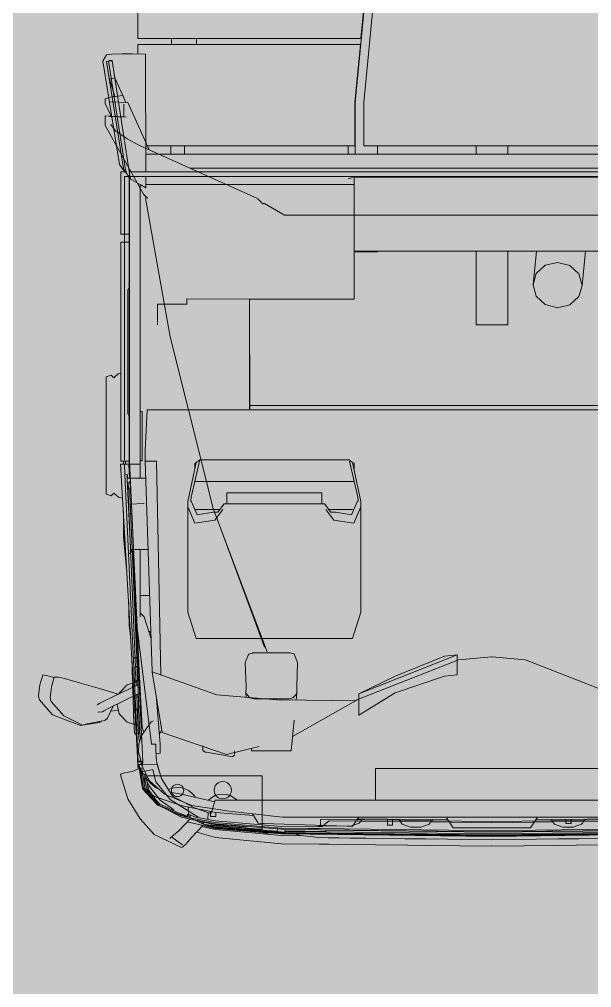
# Model space of a CAD drawing. Header units: millimetres. Extents: x -284281 to 1648660, y -821378 to -151356.
# Drawn here: x 213643 to 214794, y -199998 to -198052 of the extents above; entities that cross this region are included whole.
import ezdxf

# ---------------------------------------------------------------- set-up
doc = ezdxf.new("R2010")
doc.units = ezdxf.units.MM
doc.header["$MEASUREMENT"] = 0
doc.layers.add('Cars', color=7, linetype='Continuous')

# ---------------------------------------------------------------- blocks, each defined once
blk = doc.blocks.new('tir daf01')
at = {"layer": 'Cars', "color": 7, "linetype": 'Continuous', "lineweight": 5}
for p, q in [((880.3, 1605.3), (880.3, 1070.6)), ((38.2, 1261), (35, 1000.1)), ((1349.1, 953.9), (1349.1, 1216.2)), ((375.9, 983), (297.1, 1183.9)), ((880.3, 1070.6), (880.3, 912.2)), ((35, 1000.1), (33.9, 912.2)), ((377.4, 979.3), (375.9, 983)), ((383.3, 913.1), (377.4, 979.3)), ((1349.1, 912.2), (1349.1, 953.9)), ((33.9, 912.2), (35, 824.4)), ((377.4, 845.2), (383.3, 911.4)), ((383.4, 912.2), (383.3, 913.1)), ((383.3, 911.4), (383.4, 912.2)), ((880.3, 912.2), (880.3, 753.9)), ((1349.1, 870.5), (1349.1, 912.2)), ((1349.1, 608.3), (1349.1, 870.5)), ((297.1, 640.5), (375.9, 841.5)), ((349.8, 842.2), (347.1, 842.2)), ((387.7, 842.2), (349.8, 842.2)), ((375.9, 841.5), (377.4, 845.2)), ((385, 835.6), (387.7, 842.2)), ((35, 824.4), (38.2, 563.5)), ((309, 644.4), (385, 835.6)), ((880.3, 753.9), (880.3, 219.1)), ((266.2, 644.4), (306.7, 644.4)), ((306.7, 644.4), (309, 644.4)), ((696.8, 643.1), (695.2, 641.1)), ((704.2, 642.5), (696.8, 643.1)), ((779.2, 624.9), (704.2, 642.5)), ((295.1, 637.7), (297.1, 640.5)), ((297, 490.2), (295.1, 637.7)), ((695.2, 641.1), (668.9, 630.1)), ((668.9, 630.1), (674, 597.4)), ((779.2, 465.4), (779.2, 624.9)), ((1349.1, 604.3), (1349.1, 608.3)), ((1349.1, 602.1), (1349.1, 604.3)), ((674, 597.4), (674, 588.6)), ((674, 588.6), (691.1, 575.8)), ((1349.1, 599.2), (1349.1, 602.1)), ((1349.1, 596.2), (1349.1, 599.2)), ((1349.1, 593.8), (1349.1, 596.2)), ((1349.1, 589.8), (1349.1, 593.8)), ((1349.1, 443.9), (1349.1, 589.8)), ((691.1, 575.8), (691.1, 408.4)), ((38.2, 563.5), (38.4, 543)), ((38.4, 543), (39.1, 489.2)), ((301.2, 511.9), (299.1, 504)), ((306.8, 517.8), (301.2, 511.9)), ((310.3, 520.1), (306.8, 517.8)), ((323, 519.8), (310.3, 520.1)), ((372.3, 521.3), (323, 519.8)), ((388.5, 514.8), (372.3, 521.3)), ((389.1, 514.3), (388.5, 514.8)), ((391.2, 506.5), (389.1, 514.3)), ((391.4, 505.8), (391.2, 506.5)), ((39.1, 489.2), (41.9, 455.1)), ((296.4, 488), (297, 490.2)), ((306.8, 359.1), (296.4, 488)), ((299.1, 504), (299.1, 487.5)), ((299.1, 487.5), (299.1, 433.4)), ((391.2, 437.2), (391.4, 505.8)), ((41.9, 455.1), (50, 355.9)), ((779.2, 324.6), (779.2, 465.4)), ((299.1, 433.4), (301.2, 425.5)), ((388.9, 423.2), (391, 431)), ((391, 431), (391.2, 431.7)), ((391.2, 431.7), (391.2, 437.2)), ((1349.1, 424.9), (1349.1, 443.9)), ((301.2, 425.5), (306.8, 419.7)), ((306.8, 419.7), (310.3, 417.4)), ((310.3, 417.4), (323, 417.7)), ((323, 417.7), (372.1, 416.2)), ((372.1, 416.2), (388.3, 422.7)), ((388.3, 422.7), (388.9, 423.2)), ((1349.1, 406.1), (1349.1, 424.9)), ((691.1, 408.4), (691.1, 373.7)), ((1349.1, 195.4), (1349.1, 406.1)), ((691.1, 373.7), (674, 360.9)), ((50, 355.9), (52.1, 345.1)), ((307.6, 356.8), (306.8, 359.1)), ((353.1, 229), (307.6, 356.8)), ((674, 352.1), (668.9, 319.4)), ((674, 360.9), (674, 352.1)), ((52.1, 345.1), (59.6, 305.3)), ((668.9, 319.4), (695.2, 308.3)), ((704.2, 307), (779.2, 324.6)), ((59.6, 305.3), (64.1, 305.1)), ((60.6, 300), (61.5, 296.1)), ((66, 299.8), (60.6, 300)), ((61.5, 296.1), (63.4, 287.9)), ((64.1, 305.1), (65.4, 305.1)), ((65.4, 305.1), (66.3, 301)), ((66.6, 299.8), (66, 299.8)), ((66.3, 301), (66.6, 299.8)), ((695.2, 308.3), (696.8, 306.4)), ((696.8, 306.4), (704.2, 307)), ((63.4, 287.9), (66.3, 281.9)), ((66.3, 281.9), (85.7, 239.2)), ((85.7, 239.2), (89.8, 235.7)), ((89.8, 235.7), (117, 210)), ((353.6, 228.8), (353.1, 228.8)), ((776.5, 214.9), (353.6, 228.8)), ((798, 214.7), (776.5, 215.1)), ((880.3, 219.1), (798, 214.7)), ((117, 210), (123.2, 209)), ((123.2, 209), (166.6, 201.3)), ((166.6, 202.3), (166.7, 208.1)), ((166.6, 201.3), (166.6, 202.3)), ((166.7, 208.1), (170.4, 208.9)), ((170.4, 208.9), (172.5, 209.7)), ((172.5, 209.7), (172.5, 206.5)), ((172.5, 206.5), (172.5, 200.6)), ((172.5, 200.4), (187.7, 200.2)), ((187.7, 200.2), (750.2, 174.2)), ((1349.1, 189.3), (1349.1, 195.4)), ((770.8, 182.4), (770.8, 182.8)), ((770.8, 182.8), (774.3, 182.8)), ((770.8, 173.5), (770.8, 182.4)), ((774.3, 182.8), (776.5, 182.8)), ((776.5, 182.8), (949.4, 182.8)), ((949.4, 182.8), (1217.4, 182.8)), ((1217.4, 182.8), (1223.6, 182.8)), ((1223.6, 182.8), (1233.2, 182.8)), ((1233.2, 182.8), (1233.2, 182.5)), ((1233.2, 182.5), (1233.2, 173.5)), ((1344.3, 185.2), (1344.5, 185)), ((1346.7, 184.5), (1344.3, 185.2)), ((1344.5, 185), (1363.6, 171.4)), ((1581.8, 148.5), (1346.7, 184.5)), ((1349.1, 183.5), (1349.1, 189.3)), ((1349.1, 173.5), (1349.1, 183.5)), ((750.2, 174.2), (770.8, 173.3)), ((1233.2, 173.5), (1237.8, 173.5)), ((1237.8, 173.5), (1349.1, 173.5)), ((1363.6, 171.4), (1365.2, 170.9)), ((1365.2, 170.9), (1580.2, 137.2)), ((1580.2, 137.2), (1581.7, 148.3)), ((1581.7, 148.3), (1581.8, 148.5))]:
    blk.add_line(p, q, dxfattribs=at)
at = {"layer": 'Cars', "color": 7, "linetype": 'Continuous', "lineweight": 13}
for p, q in [((880.3, 1070.6), (880.3, 1589.1)), ((1365.9, 1519.6), (1365.9, 912.2)), ((888.5, 1399.2), (888.5, 425.3)), ((94.9, 912.2), (94.9, 1335.2)), ((1271.2, 1329.6), (1271.5, 912.2)), ((34.8, 1245.9), (30.8, 912.2)), ((31.5, 912.2), (35.7, 1255.3)), ((24.3, 912.2), (28.2, 1231.2)), ((25.2, 912.2), (29.2, 1237.4)), ((27.3, 912.2), (31.4, 1244.5)), ((61, 912.2), (61, 1226.6)), ((26.1, 1221.7), (22.3, 912.2)), ((22.9, 912.2), (26.7, 1223.8)), ((1358.7, 912.2), (1358.7, 1225.3)), ((52.1, 1096.8), (53, 1175)), ((55.6, 1172.5), (54.7, 1098.9)), ((55.7, 1000.8), (57.9, 1182.2)), ((1411, 912.7), (1411, 1170.4)), ((1394.2, 1150.4), (1394.2, 912.7)), ((4.6, 1082.1), (5.4, 1146.4)), ((18.2, 1129.4), (17.7, 1086.8)), ((159, 1146.4), (159, 912.2)), ((1199, 1125.4), (1199, 912.2)), ((1347.8, 912.2), (1347.8, 1126.7)), ((46.9, 1092.8), (41.2, 1075.9)), ((56.1, 1099.2), (46.9, 1092.8)), ((51.4, 1035.1), (52.1, 1096.4)), ((54.7, 1098.3), (54, 1033.3)), ((56.1, 1099.2), (54.7, 1099.2)), ((1130.2, 1093.7), (1107.5, 1087.1)), ((1199, 1100.6), (1130.2, 1093.7)), ((1153.1, 1087.1), (1130.2, 1093.7)), ((4.1, 1042.6), (4.6, 1082.1)), ((17.2, 1045.5), (17.7, 1086.8)), ((17.7, 1086.8), (17.7, 1087.3)), ((41.2, 1075.9), (41.2, 1055.1)), ((48, 1065.3), (48, 1071.8)), ((48, 1071.8), (56.6, 1071.8)), ((1107.5, 1087.1), (1091.1, 1069)), ((1170, 1069), (1153.1, 1087.1)), ((30.8, 912.2), (33.3, 1057.5)), ((41.2, 1055.1), (46.9, 1038.2)), ((48, 1061.4), (48, 1065.3)), ((56.4, 1061.4), (48, 1061.4)), ((1091.1, 1069), (1085.3, 1044.4)), ((1176.5, 1044.4), (1170, 1069)), ((2.5, 912.2), (4.1, 1042.6)), ((15.5, 912.2), (17.2, 1045.5)), ((17.2, 1045.5), (17.2, 1045.5)), ((46.9, 1038.2), (56.1, 1031.8)), ((49.9, 912.2), (51.4, 1034.7)), ((53.9, 1032.7), (52.5, 912.2)), ((56.1, 1031.8), (53.9, 1031.8)), ((1085.3, 1044.4), (1091.8, 1019.8)), ((1170.8, 1019.8), (1176.5, 1044.4)), ((1091.8, 1019.8), (1108.7, 1001.7)), ((1154.3, 1001.7), (1170.8, 1019.8)), ((59.5, 1003.4), (39.8, 990.2)), ((1131.6, 995.1), (1108.7, 1001.7)), ((1199, 1002), (1131.6, 995.1)), ((1131.6, 995.1), (1154.3, 1001.7)), ((39.8, 980.2), (39.8, 990.2)), ((39.8, 912.2), (39.8, 980.2)), ((1349.1, 912.2), (1349.1, 953.9)), ((1050.7, 934.1), (1050.7, 944.6)), ((1050.7, 944.6), (1199, 944.6)), ((1394.2, 944.6), (1411, 944.6)), ((1050.7, 912.7), (1050.7, 934.1)), ((4.1, 781.9), (2.5, 912.2)), ((17.2, 779), (15.5, 912.2)), ((22.3, 912.2), (26.1, 602.7)), ((26.7, 600.7), (22.9, 912.2)), ((28.2, 593.3), (24.3, 912.2)), ((29.2, 587.1), (25.2, 912.2)), ((31.4, 580), (27.3, 912.2)), ((34.8, 578.5), (30.8, 912.2)), ((30.8, 912.2), (33.3, 767)), ((35.7, 569.2), (31.5, 912.2)), ((39.8, 844.2), (39.8, 912.2)), ((51.4, 789.7), (49.9, 912.2)), ((52.5, 912.2), (53.9, 791.8)), ((61, 597.9), (61, 912.2)), ((94.9, 489.2), (94.9, 912.2)), ((159, 912.2), (159, 678.1)), ((1050.7, 891.2), (1050.7, 912.7)), ((1199, 912.2), (1199, 699)), ((1271.5, 912.2), (1271.2, 494.9)), ((1347.8, 697.8), (1347.8, 912.2)), ((1349.1, 870.5), (1349.1, 912.2)), ((1358.7, 599.2), (1358.7, 912.2)), ((1365.9, 912.2), (1365.9, 304.8)), ((1394.2, 912.7), (1394.2, 674.9)), ((1411, 654.9), (1411, 912.7)), ((1050.7, 880.7), (1050.7, 891.2)), ((1199, 880.7), (1050.7, 880.7)), ((1411, 880.7), (1394.2, 880.7)), ((39.8, 834.2), (39.8, 844.2)), ((347.1, 842.2), (344.2, 816.9)), ((387.7, 842.2), (384.8, 816.9)), ((39.8, 834.2), (59.5, 821.1)), ((57.9, 642.3), (55.7, 823.6)), ((344.2, 816.9), (310.8, 718)), ((384.8, 816.9), (344.8, 718)), ((4.6, 742.4), (4.1, 781.9)), ((17.7, 737.7), (17.2, 779)), ((17.2, 779), (17.2, 779)), ((46.9, 786.2), (41.2, 769.4)), ((56.1, 792.7), (46.9, 786.2)), ((52.1, 728), (51.4, 789.4)), ((53.9, 792.7), (56.1, 792.7)), ((54, 791.2), (54.7, 726.2)), ((41.2, 769.4), (41.2, 748.5)), ((5.4, 678.1), (4.6, 742.4)), ((41.2, 748.5), (46.9, 731.7)), ((880.3, 753.9), (880.3, 235.4)), ((18.2, 695.1), (17.7, 737.7)), ((17.7, 737.1), (17.7, 737.7)), ((56.1, 725.2), (46.9, 731.7)), ((53, 649.4), (52.1, 727.7)), ((54.7, 725.6), (55.6, 652)), ((56.1, 725.2), (54.7, 725.2)), ((45.1, 706.2), (45.1, 712.7)), ((45.1, 712.7), (57.1, 712.7)), ((45.1, 702.2), (45.1, 706.2)), ((57.2, 702.2), (45.1, 702.2)), ((310.8, 718), (266.2, 644.4)), ((344.8, 718), (309, 644.4)), ((18.7, 654.3), (18.2, 695.1)), ((1197.7, 637.4), (1197.7, 682.5)), ((1197.7, 682.5), (1199, 682.5)), ((1199, 699), (1199, 663.6)), ((1347.4, 657.5), (1347.8, 697.8)), ((1394.2, 682.5), (1411, 682.5)), ((1788.7, 682.7), (1497.7, 654.9)), ((2000.9, 684.1), (1626.7, 648.9)), ((6.1, 620.4), (5.4, 678.1)), ((159, 678.1), (94.9, 678.1)), ((1199, 663.6), (1199, 642.3)), ((1394.2, 674.9), (1394.2, 437.5)), ((1938.9, 679), (1497.1, 637.4)), ((18.8, 650.9), (18.7, 658.7)), ((19, 627.4), (18.7, 654.3)), ((61, 644.5), (42.4, 631.1)), ((48.8, 645.2), (43.1, 628.4)), ((58, 651.7), (48.8, 645.2)), ((53.8, 585), (53, 648.2)), ((55.6, 655.4), (58, 651.7)), ((55.6, 650), (56.6, 567.5)), ((420, 632), (473.4, 648.7)), ((473.4, 648.7), (695.6, 648.7)), ((684.8, 648.6), (652.2, 634.9)), ((695.6, 648.7), (684.8, 648.6)), ((695.6, 648.7), (774.3, 632.2)), ((1346.1, 630.9), (1347.4, 657.5)), ((1497.7, 654.9), (1411, 654.9)), ((1497.7, 636.9), (1614.5, 647.8)), ((1614.5, 427.6), (1614.5, 647.8)), ((1626.7, 648.9), (1626.7, 427.6)), ((19.3, 604.5), (19, 627.4)), ((42.7, 621.2), (42.4, 631.1)), ((43.1, 628.4), (43.6, 563.2)), ((295.1, 637.7), (223.2, 511.4)), ((420, 632), (420, 317.5)), ((658.4, 594.3), (652.2, 634.9)), ((679.3, 634.5), (679.3, 584.6)), ((736, 635), (736, 314.5)), ((760.9, 635), (772.5, 635)), ((772.5, 635), (774.3, 632.2)), ((774.3, 632.2), (779.2, 624.9)), ((1102.7, 635.3), (1102.8, 424.7)), ((1199, 635.3), (1102.7, 635.3)), ((1199, 637.4), (1197.7, 637.4)), ((1199, 642.3), (1199, 635.3)), ((1199, 635.3), (1199, 642.3)), ((1199, 635.3), (1199, 642.3)), ((1346.3, 635.3), (1199, 635.3)), ((1332.7, 635.3), (1332.7, 622.9)), ((1344.1, 622.9), (1346.1, 630.9)), ((1497.1, 637.4), (1394.2, 637.4)), ((1394.2, 623.2), (1395.4, 623.2)), ((1395.4, 623.2), (1411, 623.2)), ((1411, 427.6), (1411, 636.9)), ((1411, 636.9), (1497.7, 636.9)), ((6.5, 584), (6.1, 620.4)), ((19.6, 582.9), (19.3, 604.5)), ((48.3, 452.2), (42.7, 621.2)), ((1332.7, 622.9), (1332.7, 424.9)), ((1349.1, 599.2), (1349.1, 608.3)), ((1349.1, 599.2), (1349.1, 604.3)), ((6.8, 564.9), (6.5, 584)), ((26.1, 602.7), (27.5, 489.2)), ((28.1, 489.2), (26.7, 600.7)), ((29.5, 489.2), (28.2, 593.3)), ((30.4, 489.2), (29.2, 587.1)), ((43.5, 572.2), (53.8, 585)), ((61, 491.1), (61, 597.9)), ((658.4, 594.3), (679.7, 578.4)), ((1349.1, 602.1), (1349.1, 599.2)), ((1349.1, 596.2), (1349.1, 599.2)), ((1349.1, 589.8), (1349.1, 599.2)), ((1349.1, 599.2), (1349.1, 593.8)), ((1358.7, 424.9), (1358.7, 599.2)), ((7.3, 489.2), (6.8, 564.9)), ((19.9, 563.2), (19.6, 582.9)), ((32.4, 496.2), (31.4, 580)), ((34.8, 579.1), (32.3, 576.9)), ((33.3, 496.3), (32.3, 576.9)), ((36.7, 489.2), (35.7, 569.2)), ((41.3, 569.5), (43, 571.5)), ((42.3, 489.2), (41.3, 569.5)), ((43.6, 563.2), (41.4, 566.7)), ((56.6, 567.5), (43.6, 567.5)), ((712.9, 570.4), (691.1, 570.4)), ((712.9, 379.1), (712.9, 570.4)), ((22.1, 547.5), (19.9, 563.2)), ((24.5, 526.5), (22.1, 547.5)), ((24.3, 489.2), (23.8, 533)), ((27.2, 514.9), (24.5, 526.5)), ((255.8, 514.7), (194.2, 508.5)), ((194.2, 428.9), (194.2, 508.5)), ((310.3, 520.1), (296.6, 518.8)), ((20, 356), (7.3, 489.2)), ((36.1, 355.9), (24.3, 489.2)), ((27.5, 489.2), (39, 355.9)), ((39.6, 355.9), (28.1, 489.2)), ((40.9, 355.9), (29.5, 489.2)), ((41.8, 355.9), (30.4, 489.2)), ((34.8, 496.6), (30.6, 495.9)), ((32.6, 472.4), (30.6, 495.9)), ((47.8, 355.9), (36.7, 489.2)), ((53.4, 355.9), (42.3, 489.2)), ((72.8, 383.8), (61, 491.1)), ((94.9, 355.9), (94.9, 489.2)), ((1271.2, 494.9), (1294.5, 455)), ((34.7, 453.1), (32.6, 472.4)), ((36.7, 481), (33.2, 480.4)), ((34.2, 461.8), (33.2, 480.4)), ((27.9, 460.5), (27.1, 464.2)), ((29.9, 449.2), (27.9, 460.5)), ((30.7, 441.9), (29.9, 449.2)), ((35.3, 442.1), (34.7, 453.1)), ((36.8, 450.5), (36.8, 448.6)), ((36.8, 450.5), (144.2, 450.5)), ((36.8, 448.6), (37.2, 441.8)), ((48.3, 454.3), (48.3, 452.2)), ((48.7, 442.2), (48.3, 452.2)), ((144.2, 447.4), (144.2, 450.5)), ((393.5, 460.5), (643.9, 365.9)), ((638.9, 367.8), (403, 454.6)), ((1305, 440.5), (1293.3, 452.3)), ((1294.5, 451.1), (1294.5, 455)), ((32.3, 425.8), (30.7, 441.9)), ((37.6, 416.9), (35.3, 442.1)), ((39.9, 404.8), (36.6, 435.7)), ((37.2, 441.8), (45.3, 356)), ((48.7, 442.2), (67.7, 430.4)), ((70.4, 357.1), (64.4, 432.5)), ((144.2, 436.5), (144.2, 447.4)), ((144.2, 430.5), (144.2, 436.5)), ((144.2, 417.3), (144.2, 430.5)), ((203.3, 444.1), (187.2, 378.7)), ((194.2, 428.9), (199.4, 428.4)), ((1411.4, 203.4), (1305, 440.5)), ((1349.1, 443.9), (1349.1, 424.9)), ((1394.2, 437.5), (1394.2, 216.2)), ((34.4, 402.8), (32.3, 425.8)), ((37.6, 416.9), (38.6, 417.1)), ((39.6, 404.6), (38.6, 417.1)), ((41.4, 417.3), (43.3, 396.5)), ((144.2, 396.5), (144.2, 417.3)), ((302, 418.2), (310.3, 417.4)), ((880.3, 425.3), (1102.8, 424.9)), ((880.3, 424.7), (1050.3, 424.7)), ((889.7, 424.6), (880.3, 424.6)), ((940.2, 424.6), (889.7, 424.6)), ((1041.6, 424.6), (940.2, 424.6)), ((1050.8, 424.7), (1041.6, 424.6)), ((1080.2, 424.7), (1050.8, 424.7)), ((1102.8, 424.7), (1080.2, 424.7)), ((1102.8, 424.7), (1103, 298.6)), ((1332.7, 424.9), (1332.7, 216.4)), ((1349.1, 189.3), (1348.8, 424.9)), ((1349.1, 424.9), (1349.1, 406.1)), ((1358.7, 182.7), (1358.7, 424.9)), ((1411, 216.1), (1411, 427.6)), ((1614.5, 200), (1614.5, 427.6)), ((1626.7, 427.6), (1626.7, 200)), ((38.5, 355.9), (34.4, 402.8)), ((42, 405), (39, 404.5)), ((40.9, 383.7), (39, 404.5)), ((43, 405.3), (39.9, 404.8)), ((40.5, 404.8), (40.5, 404.9)), ((43.3, 396.5), (47, 355.9)), ((96.2, 398.9), (94.9, 400)), ((100.8, 392.8), (96.2, 398.9)), ((104.3, 385.9), (100.8, 392.8)), ((144.2, 355.9), (144.2, 396.5)), ((182.8, 391), (182.3, 390.1)), ((182.3, 390.1), (182.8, 387.4)), ((185.9, 394.3), (182.8, 391)), ((189, 394.3), (185.9, 394.3)), ((194.2, 394.3), (189, 394.3)), ((41.5, 380.4), (40.9, 383.7)), ((45, 341.1), (41.5, 380.4)), ((42.6, 375), (42.2, 377.2)), ((46.1, 335.6), (42.6, 375)), ((84.2, 308.5), (72.8, 383.8)), ((98.4, 375.4), (97.8, 370.9)), ((97.8, 370.9), (98.4, 366.3)), ((100.2, 379.6), (98.4, 375.4)), ((102.9, 383.2), (100.2, 379.6)), ((106.6, 386), (102.9, 383.2)), ((106.4, 378.5), (104.3, 385.9)), ((107.1, 370.9), (106.4, 378.5)), ((106.4, 363.2), (107.1, 370.9)), ((110.8, 387.8), (106.6, 386)), ((115.3, 388.3), (110.8, 387.8)), ((119.8, 387.8), (115.3, 388.3)), ((124.1, 386), (119.8, 387.8)), ((127.7, 383.2), (124.1, 386)), ((130.5, 379.6), (127.7, 383.2)), ((132.2, 375.4), (130.5, 379.6)), ((132.8, 370.9), (132.2, 375.4)), ((132.2, 366.3), (132.8, 370.9)), ((182.8, 387.4), (191.5, 337.9)), ((187.2, 378.7), (231.5, 248.9)), ((679.7, 371.1), (658.4, 355.2)), ((691.1, 379.1), (712.9, 379.1)), ((31, 318.4), (20, 356)), ((42.4, 328.9), (36.1, 355.9)), ((44.3, 330.6), (38.5, 355.9)), ((39, 355.9), (41.3, 345.4)), ((42.3, 343.3), (39.6, 355.9)), ((44.5, 338.4), (40.9, 355.9)), ((46, 335.1), (41.8, 355.9)), ((45.3, 356), (61.1, 287.9)), ((55.9, 313.5), (47.8, 355.9)), ((61.4, 313.9), (53.4, 355.9)), ((62.2, 350.3), (62.2, 356.8)), ((62.2, 356.8), (70.5, 356.8)), ((68.5, 347.3), (94.9, 355.9)), ((84.1, 289), (70.4, 357.1)), ((107.2, 287.8), (92, 355)), ((98.4, 366.3), (100.2, 362.1)), ((100.2, 362.1), (102.9, 358.5)), ((100.8, 349), (104.3, 355.8)), ((102.9, 358.5), (106.6, 355.7)), ((104.3, 355.8), (106.4, 363.2)), ((106.6, 355.7), (110.8, 354)), ((110.8, 354), (115.3, 353.4)), ((115.3, 353.4), (119.8, 354)), ((119.8, 354), (124.1, 355.7)), ((124.1, 355.7), (127.7, 358.5)), ((127.7, 358.5), (130.5, 362.1)), ((130.5, 362.1), (132.2, 366.3)), ((144.2, 287.8), (144.2, 355.9)), ((643.9, 365.9), (683.6, 350.9)), ((652.2, 314.6), (658.4, 355.2)), ((679.3, 364.9), (679.3, 315)), ((683.6, 350.9), (736, 337.9)), ((41.3, 345.4), (41.9, 344.1)), ((42.1, 344.1), (41.9, 344.1)), ((44.1, 339.2), (42.3, 343.3)), ((43.5, 340.5), (42.5, 340)), ((51.6, 299.3), (42.5, 340)), ((44.3, 339.2), (44.1, 339.2)), ((45.6, 335.9), (44.5, 338.4)), ((45.7, 337.8), (45, 341.1)), ((45.8, 335.9), (45.6, 335.9)), ((45.9, 337.9), (45.7, 337.8)), ((46.3, 334.5), (46, 335.1)), ((46.7, 332.4), (46.1, 335.6)), ((51.4, 333.1), (46.7, 332.4)), ((48.8, 329), (47.2, 332.4)), ((49.2, 328.1), (48.3, 332.6)), ((50.6, 325), (49.1, 332.7)), ((56.2, 341), (69.8, 341.6)), ((62.2, 346.3), (62.2, 350.3)), ((72.6, 346.3), (62.2, 346.3)), ((69.8, 342.2), (68.5, 347.3)), ((69.8, 341.6), (69.8, 342.2)), ((80, 314.3), (69.8, 342.2)), ((95, 341.8), (96.2, 342.9)), ((96.2, 342.9), (100.8, 349)), ((191.5, 337.9), (192, 335.2)), ((192, 335.2), (192.5, 334.3)), ((192.5, 334.3), (196, 331)), ((196, 331), (199.1, 331)), ((199.1, 331), (204.7, 331)), ((736, 337.9), (1027, 265.3)), ((44.5, 330.9), (20.8, 309)), ((49, 329), (48.8, 329)), ((50.3, 325.8), (49.2, 328.1)), ((50.5, 325.8), (50.3, 325.8)), ((55.5, 314.3), (50.6, 325)), ((55.7, 314.3), (55.5, 314.3)), ((59.6, 305.3), (55.9, 313.5)), ((59.7, 323.1), (65.6, 314.3)), ((65.4, 305.1), (61.4, 313.9)), ((65.6, 314.3), (96.6, 265.3)), ((103.1, 269.6), (80, 314.3)), ((80, 314.3), (80, 314.3)), ((104.4, 313.1), (101, 315.1)), ((110.1, 308), (104.4, 313.1)), ((473.4, 300.7), (420, 317.5)), ((652.2, 314.6), (684.8, 300.9)), ((774.3, 317.2), (695.6, 300.7)), ((760.9, 314.4), (772.5, 314.4)), ((772.5, 314.4), (774.3, 317.2)), ((774.3, 317.2), (779.2, 324.6)), ((1614.5, 318.1), (1626.7, 318.1)), ((6.7, 296.8), (1.6, 290.6)), ((20.8, 309), (6.7, 296.8)), ((33.8, 282.3), (57.6, 305.1)), ((60.9, 302.5), (59.6, 305.3)), ((68.1, 301.7), (60.9, 302.5)), ((61.4, 300), (68.6, 279)), ((70.2, 279.7), (63, 299.9)), ((81.5, 301.5), (68.1, 301.7)), ((107.3, 254), (84.2, 308.5)), ((114.7, 301.9), (110.1, 308)), ((114.9, 292.4), (111.7, 292)), ((118.2, 295), (114.7, 301.9)), ((118.1, 292), (114.9, 292.4)), ((120.3, 287.6), (118.2, 295)), ((695.6, 300.7), (473.4, 300.7)), ((684.8, 300.9), (695.6, 300.7)), ((1092.5, 298.6), (1092.5, 239.6)), ((1092.5, 298.6), (1103, 298.6)), ((1396.9, 293.7), (1394.2, 293.7)), ((1411, 293.7), (1396.9, 293.7)), ((1.6, 290.6), (0, 287.6)), ((26.5, 233), (0, 287.6)), ((5.3, 290.1), (13.3, 278.2)), ((13.3, 278.2), (21.3, 268.1)), ((23.9, 271.2), (33.8, 282.3)), ((61.1, 287.9), (84.7, 243.8)), ((68.6, 279), (85.9, 241.8)), ((87.6, 243.4), (70.2, 279.7)), ((76.1, 272.6), (74.4, 270.9)), ((76.1, 272.6), (95.3, 244.9)), ((98.7, 244.9), (84.1, 289)), ((102.9, 283.2), (102.5, 280)), ((102.5, 280), (102.9, 276.7)), ((104.1, 286.2), (102.9, 283.2)), ((102.9, 276.7), (104.1, 273.7)), ((106.1, 288.8), (104.1, 286.2)), ((104.1, 273.7), (106.1, 271.2)), ((108.7, 290.8), (106.1, 288.8)), ((111.6, 264.3), (107.2, 287.8)), ((111.7, 292), (108.7, 290.8)), ((121.1, 290.8), (118.1, 292)), ((121, 280), (120.3, 287.6)), ((120.3, 272.3), (121, 280)), ((123.7, 288.8), (121.1, 290.8)), ((125.7, 286.2), (123.7, 288.8)), ((123.7, 271.2), (125.7, 273.7)), ((126.9, 283.2), (125.7, 286.2)), ((125.7, 273.7), (126.9, 276.7)), ((127.4, 280), (126.9, 283.2)), ((126.9, 276.7), (127.4, 280)), ((144.2, 243.7), (144.2, 287.8)), ((18.3, 264.6), (23.9, 271.2)), ((96.6, 265.3), (132.2, 236.2)), ((103.1, 269.6), (138.5, 247.7)), ((138.5, 247.7), (103.1, 269.6)), ((106.1, 271.2), (108.7, 269.2)), ((134.2, 223.5), (107.3, 254)), ((108.7, 269.2), (111.7, 267.9)), ((111.7, 267.9), (114.9, 267.5)), ((114.9, 267.5), (118.1, 267.9)), ((116.4, 261.4), (118.2, 264.9)), ((118.1, 267.9), (121.1, 269.2)), ((118.2, 264.9), (120.3, 272.3)), ((121.1, 269.2), (123.7, 271.2)), ((1027, 265.3), (1301.4, 215.8)), ((1394.2, 266.1), (1411, 266.1)), ((1614.5, 268.1), (1626.7, 268.1)), ((113.9, 222.4), (84.7, 243.8)), ((85.9, 243.7), (115, 222.3)), ((85.9, 241.8), (118.5, 211.6)), ((119.6, 214.3), (87.6, 243.4)), ((95.3, 244.9), (125.4, 221.8)), ((100.5, 238.7), (97.6, 248.2)), ((106.4, 226.8), (100.5, 238.7)), ((120.8, 235.9), (116.4, 243.7)), ((129.2, 225.5), (120.8, 235.9)), ((132.2, 236.2), (157.1, 230.1)), ((138.5, 247.7), (166.8, 238.9)), ((172.9, 237.9), (138.5, 247.7)), ((144.2, 222.3), (144.2, 243.7)), ((166.8, 238.9), (166.4, 210.3)), ((166.8, 238.8), (166.8, 238.9)), ((196.3, 236.5), (172.9, 237.9)), ((189.6, 244.7), (188.8, 237)), ((189.7, 244.7), (189.6, 244.7)), ((207.8, 244.7), (189.7, 244.7)), ((204.2, 236.5), (196.3, 236.5)), ((207.8, 236.5), (204.2, 236.5)), ((207.8, 236.5), (207.7, 227.2)), ((298.2, 237.8), (207.8, 244.7)), ((235.3, 248.1), (228.9, 243)), ((231.5, 248.9), (353.1, 229)), ((353.1, 228.8), (231.5, 248.7)), ((231.5, 248.7), (232.9, 248.7)), ((776.5, 237.5), (346.9, 246.5)), ((346.9, 246.3), (776.5, 237.3)), ((416.9, 244.9), (416.7, 245.1)), ((506.7, 243), (506.7, 243.2)), ((776.5, 215.1), (776.5, 237.5)), ((776.5, 237.3), (776.5, 214.9)), ((880.3, 235.4), (880.3, 219.1)), ((1050.8, 239.6), (1092.5, 239.6)), ((57.4, 205), (26.5, 233)), ((113.2, 220.5), (106.4, 226.8)), ((126.1, 216.2), (113.2, 220.5)), ((125.4, 216.1), (113.2, 220.5)), ((126.9, 219.7), (113.9, 222.4)), ((115, 222.3), (116.2, 222)), ((160.1, 207.8), (119.6, 214.3)), ((125.4, 221.8), (147.9, 213)), ((136.9, 213.9), (125.4, 216.1)), ((136.9, 213.9), (126.1, 216.2)), ((131.6, 218.8), (126.9, 219.7)), ((136.7, 219.3), (129.2, 225.5)), ((130.4, 214.8), (130.2, 215.2)), ((130.4, 214.8), (166.8, 202.1)), ((134.7, 218.1), (131.6, 218.8)), ((160.8, 210.4), (134.2, 223.5)), ((144.2, 218.1), (134.7, 218.1)), ((148, 216.7), (143.9, 214.1)), ((144.2, 219.8), (144.2, 222.3)), ((144.2, 218.5), (144.2, 219.8)), ((144.2, 218.1), (144.2, 218.5)), ((157.1, 230.1), (152.4, 209.1)), ((458, 196.6), (207.7, 227.2)), ((253, 226.9), (226, 208.1)), ((255, 231.7), (253, 226.9)), ((419.4, 226.6), (463.9, 212.9)), ((435.9, 221.5), (432.1, 226.2)), ((506.7, 204.8), (506.7, 223.7)), ((599.1, 185.4), (599.1, 220.7)), ((742.8, 178.6), (742.8, 216)), ((1301.4, 215.8), (1307.6, 215.8)), ((1313.7, 211.6), (1305.8, 219.3)), ((1307.7, 217.5), (1307.6, 215.8)), ((1326.2, 216.4), (1342.6, 188.1)), ((1332.7, 204.8), (1326.2, 216.4)), ((1326.2, 216.4), (1326.2, 216.4)), ((1326.2, 216.4), (1349.1, 216.3)), ((1358.7, 216.3), (1595.3, 215.6)), ((1497.6, 180.1), (1402.6, 223)), ((1595.3, 215.6), (1595.8, 188.7)), ((98.1, 179.7), (57.4, 205)), ((118.5, 211.6), (159.5, 204.9)), ((143.9, 214.1), (136.9, 213.9)), ((147.8, 212.4), (146.7, 210)), ((147.9, 213), (147.8, 212.4)), ((158.6, 202.7), (152.7, 188.8)), ((162.8, 200.3), (158, 201.3)), ((159.5, 204.9), (158.6, 202.7)), ((166.6, 201.3), (158.6, 202.6)), ((160.1, 207.8), (159.5, 204.9)), ((192.3, 201.6), (160.8, 210.4)), ((162.9, 200.3), (162.8, 200.3)), ((196.3, 198.6), (162.9, 200.3)), ((166.4, 210.3), (166.4, 205.9)), ((171.7, 209.4), (166.6, 209.1)), ((166.6, 209.1), (166.6, 209)), ((166.6, 202.2), (166.6, 201.3)), ((166.6, 201.3), (166.6, 201.3)), ((166.6, 201.3), (166.6, 201.3)), ((166.7, 209.1), (172.5, 210.3)), ((166.8, 202.1), (168.5, 206)), ((168.5, 206), (170, 207.8)), ((172.5, 209.5), (170.4, 208.9)), ((171, 209), (172.4, 209)), ((171.6, 209.2), (172.4, 209.2)), ((172.3, 210.3), (172.3, 210.2)), ((172.3, 209), (172.4, 201.7)), ((172.5, 200.3), (172.4, 209.2)), ((172.4, 199.9), (172.5, 200.3)), ((172.4, 199.9), (214.6, 197.8)), ((172.5, 201), (172.5, 210.3)), ((553.3, 192.1), (172.5, 210.1)), ((172.5, 200.8), (174.2, 204.7)), ((172.5, 200.6), (174.2, 204.5)), ((172.5, 200.8), (172.5, 201)), ((172.5, 200.6), (172.5, 200.8)), ((172.5, 200.6), (172.5, 200.5)), ((172.5, 200.4), (172.5, 200.6)), ((172.5, 200.5), (172.5, 200.4)), ((172.5, 200.4), (172.5, 200.3)), ((770.8, 165.4), (172.5, 200.3)), ((174.2, 204.7), (175.6, 206.3)), ((174.2, 204.5), (175.7, 206.3)), ((208.3, 202.1), (192.3, 201.6)), ((196.3, 198.7), (196.3, 198.7)), ((226, 208.1), (208.3, 202.1)), ((211.9, 203.3), (215.1, 202.7)), ((215.1, 202.7), (228.8, 201.3)), ((220.1, 205.4), (218.8, 205.6)), ((231.5, 204.3), (220.1, 205.4)), ((228.6, 193.7), (228.8, 197)), ((229.1, 203.6), (228.8, 198.3)), ((228.8, 201.3), (246.7, 200.2)), ((229.1, 203.6), (266.6, 201.8)), ((247, 203.4), (231.5, 204.3)), ((241.1, 208.5), (231.7, 212)), ((355.7, 202.7), (241.1, 208.5)), ((245.3, 199.2), (251.9, 178.4)), ((246.7, 200.2), (307.2, 197.7)), ((308.6, 200.7), (247, 203.4)), ((266.6, 201.8), (273.2, 201.4)), ((273.2, 201.4), (276.5, 201.2)), ((276.2, 196.1), (276.5, 201)), ((276.5, 201), (276.5, 201.2)), ((277.9, 201.1), (277.7, 196)), ((277.9, 201.1), (292.1, 201.2)), ((279.4, 140.2), (310.7, 205)), ((292.1, 201.2), (318.1, 200.4)), ((294.2, 131.8), (329.1, 204.1)), ((305.8, 200.8), (305.9, 200.8)), ((305.9, 200.8), (306, 200.8)), ((318.1, 200.4), (333.5, 199.4)), ((325.7, 196.9), (347.8, 196)), ((326.9, 178.4), (332.3, 195.2)), ((347.9, 199.1), (327.2, 200)), ((333.5, 199.4), (333.3, 193.4)), ((336.2, 199.3), (336.1, 193.3)), ((352.7, 199.4), (336.2, 199.8)), ((336.2, 199.8), (336.2, 199.4)), ((336.2, 199.8), (336.2, 199.4)), ((336.2, 199.4), (336.2, 199.3)), ((336.2, 199.3), (381.6, 198.2)), ((347.8, 195.2), (347.8, 196.9)), ((361.9, 194.6), (347.8, 195.2)), ((352.7, 199.5), (352.7, 198.9)), ((381.6, 198.7), (352.7, 199.4)), ((776.5, 183.4), (355.7, 202.7)), ((366.8, 202.2), (361.9, 194.6)), ((362.4, 195.3), (696.1, 181.2)), ((694.9, 184.4), (364.3, 198.4)), ((381.4, 191.2), (381.6, 198.2)), ((381.6, 198.2), (381.6, 198.7)), ((479.4, 204.8), (463.7, 204.8)), ((472.1, 204.8), (463.9, 212.9)), ((496.4, 204.8), (479.4, 204.8)), ((523.3, 204.8), (496.4, 204.8)), ((570.4, 204.8), (523.3, 204.8)), ((599.1, 204.8), (570.4, 204.8)), ((691.5, 212.3), (690.2, 183.5)), ((691.5, 212.6), (691.5, 212.3)), ((770.8, 204.8), (742.8, 204.8)), ((770.8, 204.8), (770.7, 182)), ((776.6, 204.8), (770.8, 204.8)), ((889.7, 204.8), (776.6, 204.8)), ((777.6, 209), (777.6, 204.8)), ((777.6, 209), (782.3, 209)), ((782.3, 209), (871.7, 209)), ((871.7, 209), (876.4, 209)), ((876.4, 204.8), (876.4, 209)), ((940.2, 204.8), (889.7, 204.8)), ((997.5, 204.8), (940.2, 204.8)), ((1041.6, 204.8), (997.5, 204.8)), ((1332.7, 204.8), (1041.6, 204.8)), ((1451.5, 134.5), (1313.7, 211.6)), ((1332.7, 205.1), (1332.7, 204.8)), ((1349.1, 184.1), (1349.1, 195.4)), ((1425.1, 178.5), (1411.4, 203.4)), ((1614.5, 200), (1595.6, 200)), ((1626.7, 200), (2000.9, 200)), ((143.3, 165.6), (98.1, 179.7)), ((151.2, 180.4), (150, 173.5)), ((152.7, 188.9), (151.2, 180.4)), ((228.6, 193.2), (228.6, 193.7)), ((266.1, 191.4), (228.6, 193.2)), ((258, 192.2), (244.2, 192.8)), ((251.9, 178.4), (268.7, 162.4)), ((261.3, 191.9), (258, 192.2)), ((261.3, 191.9), (261.3, 191.9)), ((272.7, 191.2), (266.1, 191.4)), ((276, 191.1), (272.7, 191.2)), ((276, 191.1), (276.1, 194.3)), ((277.7, 194.2), (277.6, 191.2)), ((294.5, 190.7), (277.6, 191.2)), ((305.1, 190.8), (294.5, 190.7)), ((301.6, 190.7), (312.1, 190.3)), ((312.1, 190.3), (305.1, 190.8)), ((310.2, 162.4), (326.9, 178.4)), ((333.2, 189.5), (312.1, 190.3)), ((333.3, 190.9), (333.2, 189.5)), ((336, 189.5), (336, 190.8)), ((336, 189.5), (352.4, 189.2)), ((381.3, 188), (336, 189.5)), ((352.4, 189.2), (381.3, 188)), ((381.3, 188), (381.3, 188.1)), ((381.3, 188), (381.3, 188)), ((446.9, 182.6), (419.1, 185.9)), ((430.6, 185.3), (463.7, 181.6)), ((431.1, 185.2), (463.7, 181.6)), ((454.8, 182.6), (446.9, 182.6)), ((463.7, 181.6), (479.4, 181.6)), ((479.4, 181.6), (493.3, 181.6)), ((599.1, 189.9), (553.3, 192.1)), ((559.5, 177.8), (560.9, 177)), ((560.9, 177), (624.4, 171.2)), ((593.2, 186.2), (590.6, 181.6)), ((593.2, 186.2), (596, 186.3)), ((596, 185.6), (593.2, 186)), ((596, 186.3), (599.1, 186.2)), ((603.7, 185.1), (596, 185.6)), ((601.7, 174.2), (600.5, 175.4)), ((616.8, 184.4), (603.7, 185.1)), ((725.9, 179.3), (616.8, 184.4)), ((711.2, 184.1), (694.9, 184.4)), ((696.1, 181.2), (714.5, 180.8)), ((720, 184.2), (711.2, 184.1)), ((714.5, 180.8), (725.5, 181)), ((724.2, 184.7), (720, 184.2)), ((724.5, 185.8), (724.2, 184.7)), ((725.5, 181), (730.3, 181.6)), ((739, 178.7), (725.9, 179.3)), ((730.3, 181.6), (736.4, 184)), ((733.3, 181.1), (733.3, 181.1)), ((733.3, 181.1), (733.3, 179)), ((746.8, 178.4), (739, 178.7)), ((770.7, 181.8), (742.8, 183.2)), ((742.8, 179.4), (746.8, 179.1)), ((746.8, 179.1), (749.7, 178.8)), ((749.7, 178.5), (746.8, 178.4)), ((749.7, 178.8), (751.6, 174.2)), ((770.7, 182), (770.7, 173.3)), ((770.7, 181.8), (770.7, 182)), ((770.7, 182), (770.8, 182)), ((770.8, 183.7), (770.8, 174.9)), ((770.8, 182.7), (770.8, 182.8)), ((770.8, 182.4), (770.8, 182.7)), ((1364, 183.4), (776.5, 183.4)), ((776.5, 176.3), (776.5, 183.4)), ((776.5, 173.4), (776.5, 182.7)), ((776.5, 173.5), (776.5, 176.3)), ((861.7, 181), (861.7, 183.4)), ((869.3, 181), (869.3, 183.4)), ((869.3, 181), (872, 180.2)), ((872, 180.2), (878.9, 179.8)), ((878.9, 179.8), (892.7, 179.6)), ((892.7, 179.6), (1100.4, 179.6)), ((1100.4, 179.6), (1114.3, 179.8)), ((1114.3, 179.8), (1121.2, 180.2)), ((1121.2, 180.2), (1123.9, 181)), ((1123.9, 183.4), (1123.9, 181)), ((1131.4, 183.4), (1131.4, 181)), ((1217.4, 183.4), (1217.4, 176.3)), ((1217.4, 182.7), (1217.4, 173.4)), ((1233.2, 182.7), (1217.4, 182.7)), ((1233.2, 182.5), (1217.4, 182.5)), ((1217.4, 176.3), (1217.4, 173.5)), ((1233.2, 176.3), (1233.2, 183.4)), ((1233.2, 182.8), (1233.2, 182.7)), ((1233.2, 182.7), (1233.2, 182.5)), ((1347.2, 182.5), (1233.2, 182.5)), ((1233.2, 173.5), (1233.2, 176.3)), ((1342.6, 188.1), (1343.7, 185.1)), ((1343.7, 185.1), (1345.5, 183.8)), ((1344.3, 184.9), (1344.3, 185.2)), ((1349.1, 180.9), (1344.3, 184.9)), ((1344.3, 184.8), (1349.1, 180.9)), ((1349.1, 184.1), (1349.1, 189.3)), ((1349.1, 181.8), (1349.1, 183.5)), ((1349.1, 183.4), (1349.1, 176.3)), ((1349.1, 176.3), (1349.1, 173.5)), ((1358.7, 174.9), (1358.7, 177.5)), ((1580.8, 141.1), (1358.7, 176.2)), ((1441.2, 154.8), (1425.1, 178.5)), ((1468.6, 177.5), (1469.9, 142.8)), ((1499.4, 144), (1497.6, 180.1)), ((1511.9, 170), (1497.8, 176)), ((1595.8, 188.7), (1595.6, 168.7)), ((145.6, 165.6), (143.3, 165.6)), ((147.8, 165.5), (145.6, 165.6)), ((149.5, 171.2), (147.8, 165.5)), ((150, 173.5), (149.5, 171.2)), ((268.7, 162.4), (288, 158.2)), ((275.3, 156), (274.4, 145.5)), ((274.7, 161.1), (275.3, 156)), ((309.1, 158.3), (306.7, 157.6)), ((308.8, 162.1), (310.2, 162.4)), ((309.1, 158.3), (313.2, 145.3)), ((601.7, 174.2), (683.4, 170.5)), ((624.4, 171.2), (633.3, 171.2)), ((633.3, 171.2), (650.7, 171.2)), ((650.7, 171.2), (668.2, 171.2)), ((702.2, 169.4), (704.2, 161.2)), ((704.2, 161.2), (712.5, 151.9)), ((770.7, 173.3), (770.8, 165.4)), ((770.8, 171.2), (770.8, 175)), ((776.5, 175), (770.8, 175)), ((770.8, 174.9), (770.8, 173.3)), ((770.8, 173.5), (770.8, 173.4)), ((770.8, 173.4), (770.8, 173.3)), ((770.8, 173.3), (770.8, 173.2)), ((770.8, 173.2), (770.8, 165.6)), ((770.8, 172.2), (770.8, 171.9)), ((770.8, 171.4), (770.8, 171.7)), ((770.8, 171.2), (776.5, 171.2)), ((770.8, 167.9), (770.8, 171.2)), ((770.8, 165.4), (770.8, 167.9)), ((1217.4, 173.5), (776.5, 173.5)), ((776.5, 165.6), (776.5, 173.4)), ((1217.4, 165.6), (776.5, 165.6)), ((952.9, 161.2), (944.6, 151.9)), ((954, 165.6), (952.9, 161.2)), ((1217.4, 173.4), (1217.4, 165.6)), ((1217.4, 173.4), (1233.2, 173.4)), ((1233.2, 173.4), (1233.2, 173.5)), ((1233.2, 165.6), (1233.2, 173.4)), ((1358.7, 165.6), (1233.2, 165.6)), ((1349.1, 173.5), (1349.1, 173.4)), ((1358.7, 175.1), (1362.4, 172.5)), ((1358.7, 165.6), (1358.7, 173.7)), ((1358.7, 173.6), (1373.2, 163.3)), ((1363.6, 171.2), (1365.2, 170.9)), ((1365.2, 170.9), (1394.8, 166.2)), ((1373.2, 163.3), (1581.2, 129.4)), ((1468.8, 171.8), (1494.5, 171.8)), ((1470.8, 134.5), (1468.8, 171.4)), ((1511.9, 170), (1508.5, 144.6)), ((1547.7, 154), (1511.9, 170)), ((1595.6, 168.7), (1595.2, 148)), ((260.1, 138.8), (255.7, 133.6)), ((284.2, 150.2), (260.1, 138.8)), ((275.7, 133.1), (279.4, 140.2)), ((313.2, 145.3), (320.6, 120.4)), ((712.5, 151.9), (707.1, 146.6)), ((707.1, 146.6), (710.7, 136.4)), ((715.8, 136.4), (710.7, 136.4)), ((725.9, 136.4), (715.8, 136.4)), ((740.5, 136.4), (725.9, 136.4)), ((740.5, 136.4), (733.8, 136.4)), ((739, 136.4), (740.5, 136.4)), ((739, 136.4), (740.5, 136.4)), ((758.9, 136.4), (740.5, 136.4)), ((780.4, 136.4), (758.9, 136.4)), ((803.9, 136.4), (780.4, 136.4)), ((828.6, 136.4), (803.9, 136.4)), ((853.2, 136.4), (828.6, 136.4)), ((876.8, 136.4), (853.2, 136.4)), ((898.2, 136.4), (876.8, 136.4)), ((916.6, 136.4), (898.2, 136.4)), ((918.1, 136.4), (916.6, 136.4)), ((931.2, 136.4), (916.6, 136.4)), ((918.1, 136.4), (916.6, 136.4)), ((941.3, 136.4), (931.2, 136.4)), ((946.4, 136.4), (941.3, 136.4)), ((944.6, 151.9), (950, 146.6)), ((950, 146.6), (946.4, 136.4)), ((1453.5, 145.4), (1441.2, 154.8)), ((1495.9, 134.5), (1470.2, 146.5)), ((1508.5, 144.6), (1505, 134.5)), ((1509, 148.1), (1545.2, 142.4)), ((1544.7, 142.7), (1509.7, 153.8)), ((1547.7, 154), (1544.7, 142.7)), ((1545.2, 142.4), (1580.2, 137.2)), ((1581.8, 148.5), (1547.7, 154)), ((1580.2, 137.2), (1580.5, 137.2)), ((1581.2, 129.4), (1593.5, 137)), ((1582.2, 148.4), (1581.8, 148.5)), ((1583, 140.7), (1582.2, 148.4)), ((1595.2, 148), (1593.5, 137)), ((245, 84.6), (251.1, 123.2)), ((248.3, 95), (255.7, 133.6)), ((254.4, 127.1), (251.1, 123.2)), ((271.9, 119.3), (272, 120.2)), ((272, 120.2), (272.9, 128.7)), ((272.9, 128.7), (275.7, 133.1)), ((286.8, 118.5), (289.9, 123.4)), ((289.9, 123.4), (294.2, 131.8)), ((320.6, 120.4), (331.2, 83)), ((1470.8, 134.5), (1451.5, 134.5)), ((1505, 134.5), (1495.9, 134.5)), ((250.3, 105.6), (246, 88.6)), ((245, 84.6), (266.5, 28.6)), ((265, 51.4), (246, 88.6)), ((331.2, 83), (339.8, 52.2)), ((293.7, 25.7), (265, 51.4)), ((339.8, 52.2), (342.6, 40.1)), ((342.6, 40.1), (342.7, 32)), ((266.5, 28.6), (296.6, 1.9)), ((301, 23.8), (293.7, 25.7)), ((323.4, 26.6), (301, 23.8)), ((342.7, 32), (323.4, 26.6)), ((341.6, 31.7), (345.2, 18.9)), ((303.6, 0), (296.6, 1.9)), ((305.2, 0), (303.6, 0)), ((326.9, 3.1), (305.2, 0)), ((346.5, 8.6), (326.9, 3.1)), ((345.2, 18.9), (347.5, 8.9)), ((347.5, 8.9), (346.5, 8.6))]:
    blk.add_line(p, q, dxfattribs=at)

msp = doc.modelspace()

# ---------------------------------------------------------------- hatches: boundary and pattern name
at = {"linetype": 'Continuous', "lineweight": 0, "true_color": 0x6f6f6f}
h = msp.add_hatch(color=8, dxfattribs=at)
h.paths.add_polyline_path([(141848.4421, -295062.57111), (269220.82107, -293826.86817), (269220.82107, -270902.73426), (268763.04853, -270902.73426), (254213.59981, -271040.57524), (254213.59981, -163437.63526), (153156.19977, -163437.63526), (153156.19977, -271040.57524), (153182.9625, -271040.57014), (153183.14559, -272000.51417, -0.4094273642), (149183.68145, -275935.04226), (141848.4421, -275935.04226)])
h.paths.add_polyline_path([(158435.58359, -260639.95299), (155145.58359, -260639.95299), (155145.58359, -248364.9528), (155145.58359, -243089.97435), (155145.58359, -242189.97435), (158435.58359, -242189.97435)], flags=0)
h.paths.add_polyline_path([(161503.43335, -171995.57011), (161503.43335, -193810.57122), (161503.43335, -230015.57011), (161503.43335, -260810.57129), (196775.04197, -260810.57129), (196775.04197, -222495.57011), (186955.54197, -222495.57011), (186955.54197, -218295.57011), (196754.55038, -218295.57011), (196754.55038, -208495.57004), (196754.55038, -204495.57011), (193355.54197, -204495.57011), (193355.54197, -195161.53481), (195576.03357, -195161.53481), (195576.03357, -189810.57129), (217850.06795, -189810.57129), (217850.06795, -262266.88531), (245610.04479, -262266.88531), (245610.04479, -253395.57129), (245626.03357, -253395.57129), (246426.03357, -253395.57129), (247826.03357, -253395.57129), (247826.03357, -248005.57129), (247826.03357, -246605.57129), (245626.03357, -246605.57129), (245610.04479, -246605.57129), (245610.04479, -171995.57011), (212806.27958, -171995.57011)], flags=0)
h.paths.add_polyline_path([(162737.04244, -269433.91257, -0.0903186603), (162858.77258, -268727.62319, -0.2014487277), (163912.63869, -267592.73981, -0.1042114453), (164718.00561, -267415.05524), (165317.97869, -267409.37112, -0.1040446075), (166125.35422, -267571.24421, -0.2382554567), (167284.25653, -268953.31764, -0.0551886218), (167336.83602, -269390.33428), (167338.93075, -269611.43843), (167351.04633, -270890.26697), (167092.5827, -271892.76052, -0.2679491924), (165370.08316, -272909.1243), (164770.11009, -272914.80843, -0.1937174639), (163379.25202, -272370.18517, -0.0705687558), (163028.66346, -271931.26196, -0.1316524976), (162751.25276, -270933.84526)], flags=0)
h.paths.add_polyline_path([(175327.75206, -275599.00212, -0.4157910988), (173316.98603, -273599.0311), (173316.98603, -273452.05237), (173330.48786, -267377.82411, -0.3805567013), (175316.98603, -265609.82626), (175394.71409, -265609.82626), (175394.71409, -270609.82626), (190394.71409, -270609.82626), (190394.71409, -265609.82626), (195356.19118, -265609.82626, -0.4142135624), (196856.19118, -267109.82626), (196856.19118, -273660.69924, -0.3455016121), (195137.28541, -275433.43196)], flags=0)
h.paths.add_polyline_path([(205510.09252, -271504.08297, -0.1344739343), (205230.94767, -270484.93746), (205230.94767, -268984.93746, -0.4142135624), (207230.94767, -266984.93746), (207830.94767, -266984.93746, -0.4142135624), (209830.94767, -268984.93746), (209830.94767, -270484.93746, -0.1288203455), (209574.03043, -271465.58136, -0.2709362909), (207830.94767, -272484.93746), (207230.94767, -272484.93746, -0.2649799965)], flags=0)
h.paths.add_polyline_path([(217862.68721, -273329.32486), (217869.94938, -267730.33623, -0.0985615086), (218100.71805, -266943.72092), (218117.68082, -266951.54513, -0.2588490016), (219955.479, -265605.82722), (219953.14148, -265587.29374), (220637.56856, -265587.29374), (220637.56856, -265687.29374), (220637.56856, -270687.29374), (250537.56856, -270687.29374), (250537.56856, -265687.29374), (252208.00356, -265687.29374), (254186.29382, -265687.29374), (254186.29382, -267687.29374), (254186.29382, -271062.25464, 0.001345761), (254186.3228, -271073.02067), (254197.20856, -273095.23292, -0.4142135624), (252208.00356, -275105.96997), (243484.53401, -275105.96997, -0.0051889555), (243431.43827, -275116.10287), (235447.992, -275196.19066), (220071.01237, -275253.23979, -0.3865533313), (217873.0891, -273475.38502, -0.0251892193)], flags=0)

# ---------------------------------------------------------------- block references
at = {"layer": 'Cars', "color": 7, "linetype": 'Continuous', "lineweight": 20, "xscale": -1, "zscale": 1000, "rotation": 270}
msp.add_blockref('tir daf01', (213681.01259, -199716.52777), dxfattribs=at)

doc.saveas('drawing.dxf')
